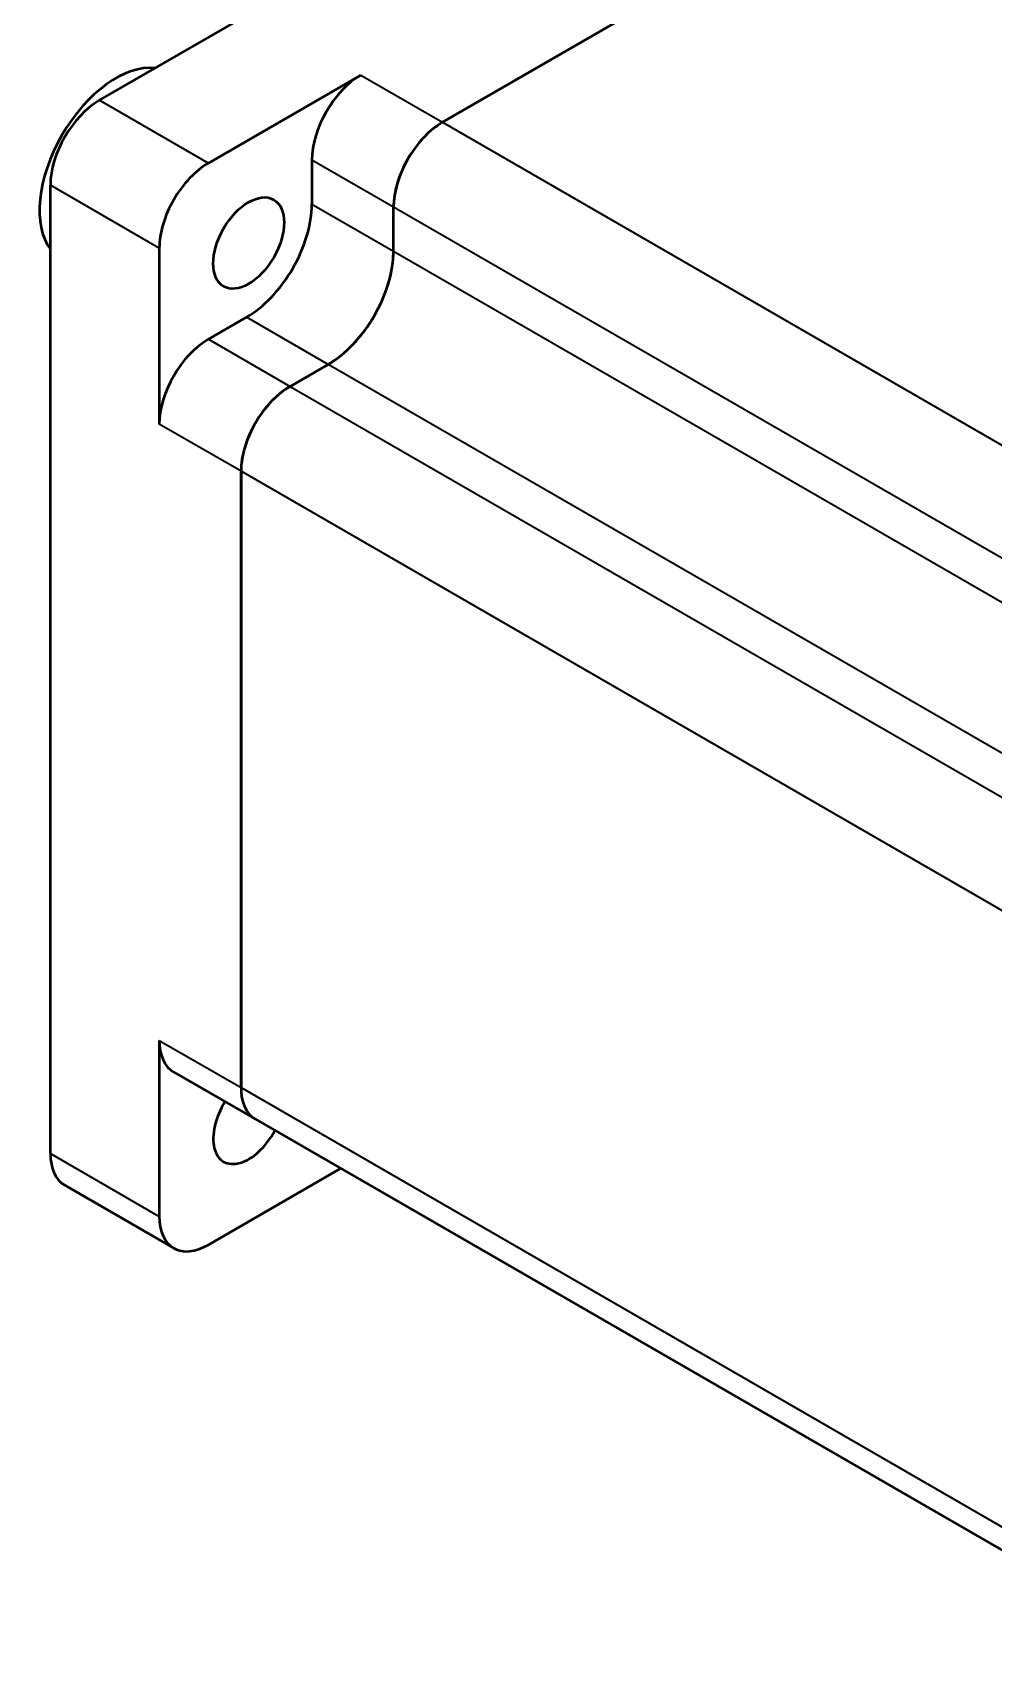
# Model space of a CAD drawing. Header units: millimetres. Extents: x 851 to 2938, y -145 to 588.
# Drawn here: x 1460.3 to 1522.7, y 396.4 to 501.4 of the extents above; entities that cross this region are included whole.
import ezdxf

# ---------------------------------------------------------------- set-up
doc = ezdxf.new("R2010")
doc.units = ezdxf.units.MM
doc.header["$LTSCALE"] = 2
doc.layers.add('외형선(ISO)', color=7, linetype='Continuous', lineweight=50)
doc.layers.add('좁은 외형선(ISO)', color=7, linetype='Continuous', lineweight=35)

msp = doc.modelspace()

# ---------------------------------------------------------------- linework, layer by layer
at = {"layer": '외형선(ISO)', "color": 0}
for p, q in [((1464.6263, 497.0329), (1519.0735, 528.4681)), ((1521.5484, 515.6082), (1486.9002, 495.6041)), ((1486.9002, 495.6041), (1521.5484, 515.6082)), ((1481.5969, 498.6659), (1471.6974, 492.9505)), ((1478.4149, 493.1546), (1478.4149, 490.2969)), ((1461.4443, 428.6514), (1461.4443, 491.5216)), ((1483.7182, 487.235), (1483.7182, 490.0927)), ((1483.7182, 487.235), (1483.7182, 490.0927)), ((1468.5154, 487.4391), (1468.5154, 476.0082)), ((1474.1723, 482.9484), (1471.6974, 481.5195)), ((1479.4756, 479.8865), (1477.0007, 478.4577)), ((1479.4756, 479.8865), (1477.0007, 478.4577)), ((1473.8187, 472.9463), (1473.8187, 432.938)), ((1473.8187, 432.938), (1473.8187, 472.9463)), ((1468.5154, 435.9998), (1468.5154, 424.5689)), ((1469.4474, 433.9398), (1474.7507, 430.878)), ((1474.7507, 430.878), (1534.5012, 396.381)), ((1471.6974, 422.7318), (1480.2789, 427.6863)), ((1469.4474, 422.5089), (1462.3763, 426.5914))]:
    msp.add_line(p, q, dxfattribs=at)
for centre, major_axis, start_param, end_param in [((1465.687, 492.7463), (3.5, 6.0622), 0.24429864, 2.89729402), ((1481.5969, 494.9917), (-2.25, -3.8971), 3.92699082, 5.49778714), ((1464.6263, 493.3587), (-2.25, -3.8971), 3.92699082, 5.49778714), ((1486.9002, 491.9298), (-2.25, -3.8971), 3.92699082, 5.49778714), ((1486.9002, 491.9298), (2.25, 3.8971), 0.78539816, 2.35619449), ((1471.6974, 489.2762), (2.25, 3.8971), 0.78539816, 2.35619449), ((1474.1723, 487.8474), (-3, -5.1962), 0.78539816, 2.35619449), ((1479.4756, 484.7855), (-3, -5.1962), 0.78539816, 2.35619449), ((1479.4756, 484.7855), (3, 5.1962), 3.92699082, 5.49778714), ((1471.6974, 477.8453), (-2.25, -3.8971), 3.92699082, 5.49778714), ((1477.0007, 474.7834), (-2.25, -3.8971), 3.92699082, 5.49778714), ((1477.0007, 474.7834), (2.25, 3.8971), 0.78539816, 2.35619449), ((1471.6974, 437.8369), (-2.25, -3.8971), 5.49778714, 6.28318531), ((1477.0007, 434.7751), (-2.25, -3.8971), 5.49778714, 6.28318531), ((1477.0007, 434.7751), (-2.25, -3.8971), 5.49778714, 6.28318531), ((1474.3137, 430.9376), (-1.625, -2.8146), 4.66101107, 7.90535954), ((1464.6263, 430.4885), (-2.25, -3.8971), 5.49778714, 6.28318531), ((1471.6974, 426.406), (-2.25, -3.8971), 5.49778714, 7.06858347)]:
    msp.add_ellipse(centre, major_axis=major_axis, ratio=0.57735027, start_param=start_param, end_param=end_param, dxfattribs=at)
msp.add_ellipse((1474.3137, 487.7657), major_axis=(-1.625, -2.8146), ratio=0.57735027, dxfattribs=at)
at = {"layer": '좁은 외형선(ISO)', "color": 0}
for p, q in [((1481.5969, 498.6659), (1486.9002, 495.6041)), ((1464.6263, 497.0329), (1471.6974, 492.9505)), ((1486.9002, 495.6041), (1538.3345, 465.9085)), ((1483.7182, 490.0927), (1478.4149, 493.1546)), ((1468.5154, 487.4391), (1461.4443, 491.5216)), ((1478.4149, 490.2969), (1483.7182, 487.235)), ((1543.4687, 455.5957), (1483.7182, 490.0927)), ((1483.7182, 487.235), (1543.4687, 452.738)), ((1479.4756, 479.8865), (1474.1723, 482.9484)), ((1471.6974, 481.5195), (1477.0007, 478.4577)), ((1539.2261, 445.3895), (1479.4756, 479.8865)), ((1477.0007, 478.4577), (1536.7512, 443.9607)), ((1473.8187, 472.9463), (1468.5154, 476.0082)), ((1533.5692, 438.4493), (1473.8187, 472.9463)), ((1468.5154, 435.9998), (1473.8187, 432.938)), ((1473.8187, 432.938), (1533.5692, 398.441)), ((1461.4443, 428.6514), (1468.5154, 424.5689))]:
    msp.add_line(p, q, dxfattribs=at)

doc.saveas('drawing.dxf')
